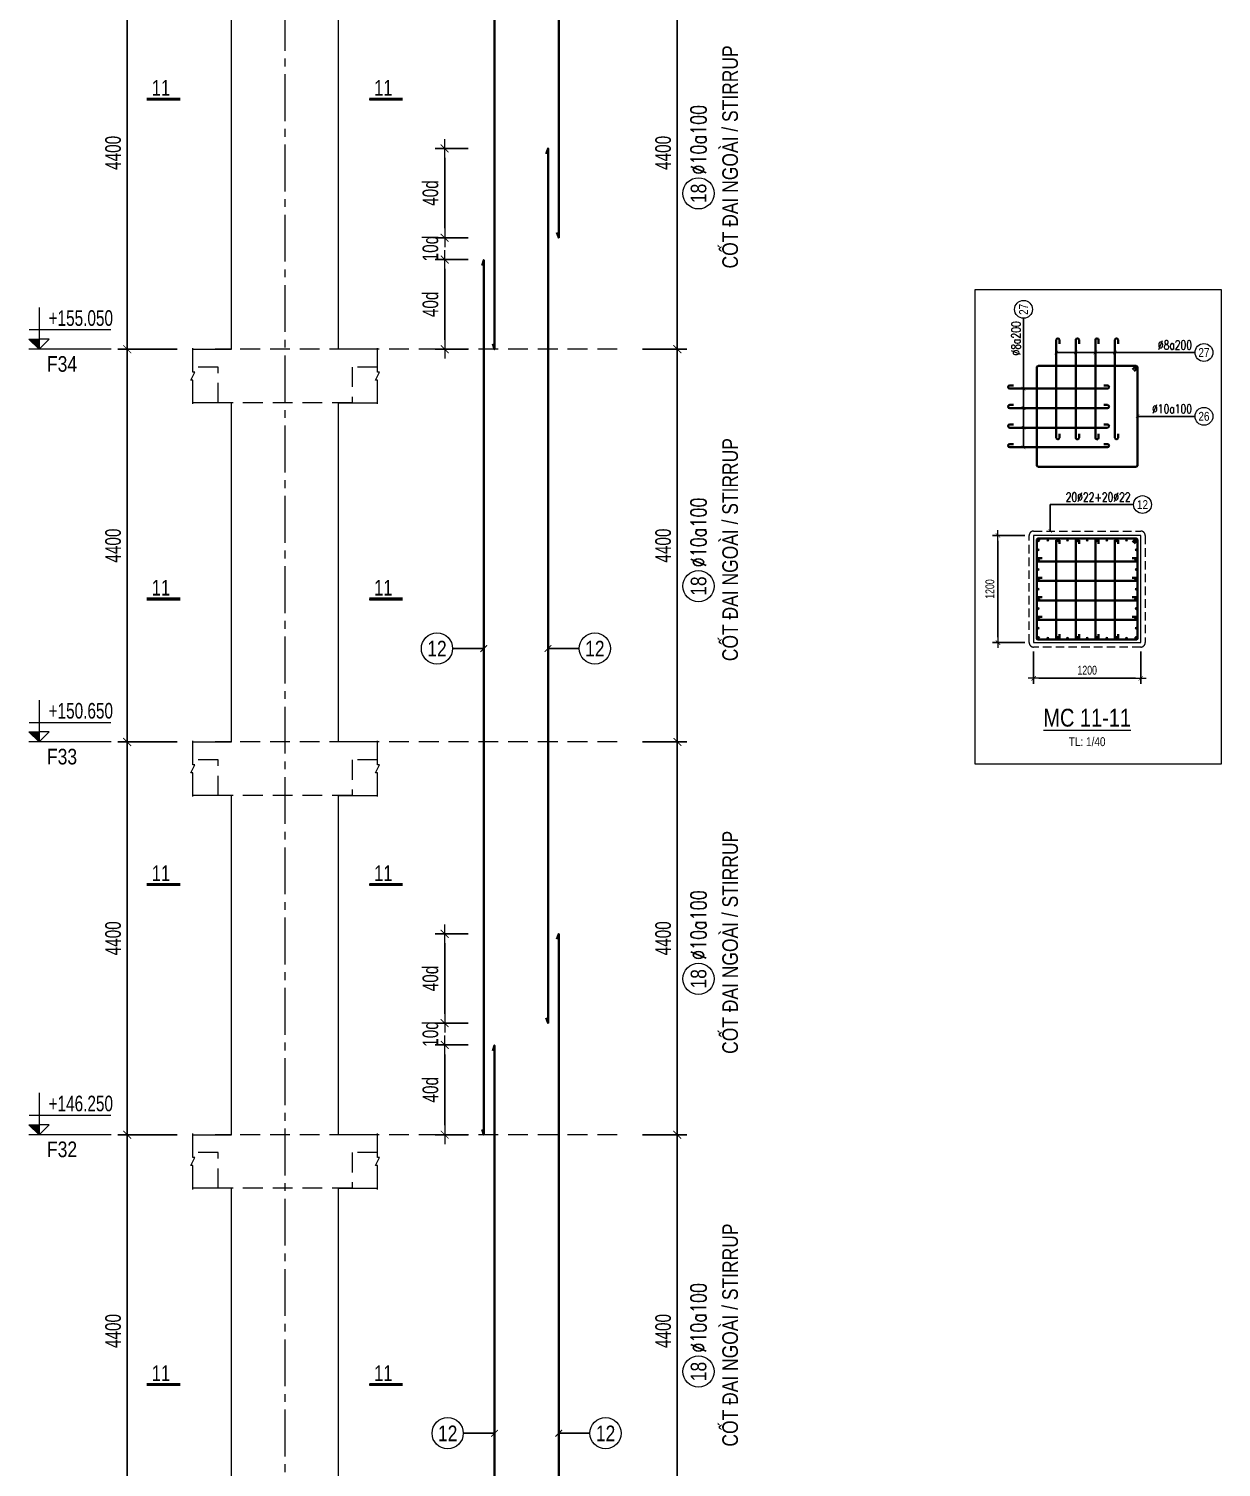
# Model space of a CAD drawing. Header units: millimetres. Extents: x 61878 to 380960, y -19809 to 191918.
# Drawn here: x 170211 to 183569, y 152105 to 168222 of the extents above; entities that cross this region are included whole.
import ezdxf
from ezdxf.enums import TextEntityAlignment as Align

# ---------------------------------------------------------------- set-up
doc = ezdxf.new("R2010")
doc.units = ezdxf.units.MM
doc.linetypes.add('CENTER2', pattern=[1.125, 0.75, -0.125, 0.125, -0.125])
doc.linetypes.add('HIDDEN2', pattern=[4.7625, 3.175, -1.5875])
doc.layers.get('0').update_dxf_attribs({"lineweight": 20})
doc.layers.get('Defpoints').update_dxf_attribs({"color": 151, "lineweight": 9})
for name, color, linetype, lineweight in [('kata_thep chu', 4, 'Continuous', 35), ('NDC_S_ANNO', 7, 'Continuous', 20), ('NDC_S_AXIS', 5, 'CENTER2', 13), ('NDC_S_BREAK-LINE', 1, 'Continuous', 15), ('NDC_S_CONTINUOUS', 3, 'Continuous', 20), ('NDC_S_DIM', 1, 'Continuous', 15), ('NDC_S_HIDDEN', 8, 'HIDDEN2', 13), ('NDC_S_LEADER', 1, 'Continuous', 15), ('NDC_S_REBAR', 4, 'Continuous', 35), ('NDC_S_STIRRUP', 4, 'Continuous', 40), ('NDC_S_SYMBOL', 1, 'Continuous', 15), ('NDC_S_TEXT SYMBOL', 7, 'Continuous', 20), ('NDC_S_THIN LINE', 8, 'Continuous', 9), ('NDC_S_VN TEXT', 7, 'Continuous', 20)]:
    doc.layers.add(name, color=color, linetype=linetype, lineweight=lineweight)
doc.styles.add('ARIAL', font='arial.ttf', dxfattribs={"width": 0.8})
doc.styles.add('NDC_ANNO', font='', dxfattribs={"width": 0.8})
doc.styles.add('NDC_DIM', font='', dxfattribs={"width": 0.75})
doc.styles.add('NDC_EN TXT', font='romans.shx', dxfattribs={"width": 0.8})
doc.styles.add('NDC_VIE TXT', font='arial.ttf', dxfattribs={"width": 0.8})
doc.styles.get('NDC_ANNO').set_extended_font_data('Dotum')
doc.styles.get('NDC_DIM').set_extended_font_data('Dotum')
doc.dimstyles.new('NDC_dim_40', dxfattribs={"dimscale": 40, "dimtxt": 2.5, "dimasz": 1.5, "dimexe": 1.5, "dimexo": 2.5, "dimgap": 1, "dimtad": 1, "dimdec": 0, "dimzin": 0, "dimdsep": 46, "dimtxsty": 'NDC_DIM', "dimblk": 'DIMMARK', "dimcen": 0.09, "dimdle": 1.2, "dimclrd": 1, "dimclre": 1, "dimclrt": 3, "dimadec": 0, "dimazin": 0, "dimtfac": 1, "dimtdec": 0, "dimtix": 1, "dimtofl": 0, "dimtmove": 0, "dimatfit": 3, "dimfxl": 8, "dimfxlon": 1, "dimtolj": 1, "dimtzin": 0, "dimarcsym": 0})
doc.dimstyles.new('NDC_dim_70', dxfattribs={"dimscale": 70, "dimtxt": 2.5, "dimasz": 1.5, "dimexe": 1.5, "dimexo": 2.5, "dimgap": 1, "dimtad": 1, "dimdec": 0, "dimzin": 0, "dimdsep": 46, "dimtxsty": 'NDC_DIM', "dimblk": 'DIMMARK', "dimcen": 0.09, "dimdle": 1.2, "dimclrd": 1, "dimclre": 1, "dimclrt": 3, "dimadec": 0, "dimazin": 0, "dimtfac": 1, "dimtdec": 0, "dimtix": 1, "dimtofl": 0, "dimtmove": 0, "dimatfit": 3, "dimfxl": 8, "dimfxlon": 1, "dimtolj": 1, "dimtzin": 0, "dimarcsym": 0})
doc.dimstyles.new('NDC_dim_75', dxfattribs={"dimscale": 75, "dimtxt": 2.5, "dimasz": 1.5, "dimexe": 1.5, "dimexo": 2.5, "dimgap": 1, "dimtad": 1, "dimdec": 0, "dimzin": 0, "dimdsep": 46, "dimtxsty": 'NDC_DIM', "dimblk": 'DIMMARK', "dimcen": 0.09, "dimdle": 1.2, "dimclrd": 1, "dimclre": 1, "dimclrt": 3, "dimadec": 0, "dimazin": 0, "dimtfac": 1, "dimtdec": 0, "dimtix": 1, "dimtofl": 0, "dimtmove": 0, "dimatfit": 3, "dimfxl": 8, "dimfxlon": 1, "dimtolj": 1, "dimtzin": 0, "dimarcsym": 0})

# ---------------------------------------------------------------- blocks, each defined once
blk = doc.blocks.new('DIMMARK')
at = {"layer": 'NDC_S_DIM', "color": 1}
blk.add_line((-1.5, 0), (1, 0), dxfattribs=at)
at = {"layer": 'NDC_S_DIM', "color": 2, "const_width": 0.1}
blk.add_lwpolyline([(-0.42, -0.42), (0.42, 0.42)], dxfattribs=at)
blk = doc.blocks.new('*D309')
at = {"layer": 'Defpoints', "color": 0, "transparency": 16777216}
for p in [(171314, 155831), (172297, 155831), (172432, 151431)]:
    blk.add_point(p, dxfattribs=at)
at = {"layer": 'NDC_S_DIM', "color": 1, "lineweight": -2, "transparency": 16777216}
for p, q in [((171874, 155831), (171209, 155831)), ((171314, 151536), (171314, 155726)), ((171874, 151431), (171209, 151431))]:
    blk.add_line(p, q, dxfattribs=at)
at = {"layer": 'NDC_S_DIM', "color": 1, "lineweight": -2, "transparency": 16777216, "xscale": 105, "yscale": 105, "zscale": 105}
for p, rotation in [((171314, 155831), 90), ((171314, 151431), 270)]:
    blk.add_blockref('DIMMARK', p, dxfattribs=dict(at, rotation=rotation))
at = {"layer": 'NDC_S_DIM', "color": 3, "transparency": 16777216, "insert": (171156, 153631), "char_height": 175, "attachment_point": 5, "rotation": 90, "style": 'NDC_DIM'}
blk.add_mtext('\\A1;4400', dxfattribs=at)
blk = doc.blocks.new('*D310')
at = {"layer": 'Defpoints', "color": 0, "transparency": 16777216}
for p in [(171314, 160231), (172432, 160231), (172297, 155831)]:
    blk.add_point(p, dxfattribs=at)
at = {"layer": 'NDC_S_DIM', "color": 1, "lineweight": -2, "transparency": 16777216}
for p, q in [((171874, 160231), (171209, 160231)), ((171314, 155936), (171314, 160126)), ((171874, 155831), (171209, 155831))]:
    blk.add_line(p, q, dxfattribs=at)
at = {"layer": 'NDC_S_DIM', "color": 1, "lineweight": -2, "transparency": 16777216, "xscale": 105, "yscale": 105, "zscale": 105}
for p, rotation in [((171314, 160231), 90), ((171314, 155831), 270)]:
    blk.add_blockref('DIMMARK', p, dxfattribs=dict(at, rotation=rotation))
at = {"layer": 'NDC_S_DIM', "color": 3, "transparency": 16777216, "insert": (171156, 158031), "char_height": 175, "attachment_point": 5, "rotation": 90, "style": 'NDC_DIM'}
blk.add_mtext('\\A1;4400', dxfattribs=at)
blk = doc.blocks.new('*D311')
at = {"layer": 'Defpoints', "color": 0, "transparency": 16777216}
for p in [(171314, 164631), (172432, 164631), (172432, 160231)]:
    blk.add_point(p, dxfattribs=at)
at = {"layer": 'NDC_S_DIM', "color": 1, "lineweight": -2, "transparency": 16777216}
for p, q in [((171874, 164631), (171209, 164631)), ((171314, 160336), (171314, 164526)), ((171874, 160231), (171209, 160231))]:
    blk.add_line(p, q, dxfattribs=at)
at = {"layer": 'NDC_S_DIM', "color": 1, "lineweight": -2, "transparency": 16777216, "xscale": 105, "yscale": 105, "zscale": 105}
for p, rotation in [((171314, 164631), 90), ((171314, 160231), 270)]:
    blk.add_blockref('DIMMARK', p, dxfattribs=dict(at, rotation=rotation))
at = {"layer": 'NDC_S_DIM', "color": 3, "transparency": 16777216, "insert": (171156, 162431), "char_height": 175, "attachment_point": 5, "rotation": 90, "style": 'NDC_DIM'}
blk.add_mtext('\\A1;4400', dxfattribs=at)
blk = doc.blocks.new('*D312')
at = {"layer": 'Defpoints', "color": 0, "transparency": 16777216}
for p in [(171314, 169031), (172432, 169031), (172432, 164631)]:
    blk.add_point(p, dxfattribs=at)
at = {"layer": 'NDC_S_DIM', "color": 1, "lineweight": -2, "transparency": 16777216}
for p, q in [((171874, 169031), (171209, 169031)), ((171314, 164736), (171314, 168926)), ((171874, 164631), (171209, 164631))]:
    blk.add_line(p, q, dxfattribs=at)
at = {"layer": 'NDC_S_DIM', "color": 1, "lineweight": -2, "transparency": 16777216, "xscale": 105, "yscale": 105, "zscale": 105}
for p, rotation in [((171314, 169031), 90), ((171314, 164631), 270)]:
    blk.add_blockref('DIMMARK', p, dxfattribs=dict(at, rotation=rotation))
at = {"layer": 'NDC_S_DIM', "color": 3, "transparency": 16777216, "insert": (171156, 166831), "char_height": 175, "attachment_point": 5, "rotation": 90, "style": 'NDC_DIM'}
blk.add_mtext('\\A1;4400', dxfattribs=at)
blk = doc.blocks.new('*U6')
at = {"layer": 'NDC_S_ANNO', "color": 0, "linetype": 'ByBlock', "lineweight": -2}
blk.add_line((-4.36, 0), (1, 0), dxfattribs=at)
at = {"layer": 'NDC_S_ANNO', "ltscale": 0.005, "const_width": 0.5}
blk.add_lwpolyline([(1, 0), (-4.36, 0)], dxfattribs=at)
at = {"layer": 'NDC_S_TEXT SYMBOL', "linetype": 'ByBlock', "lineweight": -2, "style": 'NDC_ANNO', "width": 0.8}
blk.add_attdef('DETAIL', text='', height=2.5, dxfattribs=at).set_placement((-0.64, 1.82), align=Align.MIDDLE_RIGHT)
blk = doc.blocks.new('*D366')
at = {"layer": 'Defpoints', "color": 0, "ltscale": 0.005, "transparency": 16777216}
for p in [(174870, 156836, 0), (175308, 156836), (175308, 155831)]:
    blk.add_point(p, dxfattribs=at)
at = {"layer": 'NDC_S_DIM', "color": 1, "lineweight": -2, "ltscale": 0.005, "transparency": 16777216}
for p, q in [((175133, 156836, 0), (174765, 156836, 0)), ((174870, 155936, 0), (174870, 156731, 0)), ((175133, 155831, 0), (174765, 155831, 0))]:
    blk.add_line(p, q, dxfattribs=at)
at = {"layer": 'NDC_S_DIM', "color": 1, "lineweight": -2, "ltscale": 0.005, "transparency": 16777216, "xscale": 105, "yscale": 105, "zscale": 105}
for p, rotation in [((174870, 156836, 0), 90), ((174870, 155831, 0), 270)]:
    blk.add_blockref('DIMMARK', p, dxfattribs=dict(at, rotation=rotation))
at = {"layer": 'NDC_S_DIM', "color": 3, "ltscale": 0.005, "transparency": 16777216, "insert": (174711, 156334, 0), "char_height": 175, "attachment_point": 5, "rotation": 90, "style": 'NDC_DIM'}
blk.add_mtext('\\A1;40d', dxfattribs=at)
blk = doc.blocks.new('*D367')
at = {"layer": 'Defpoints', "color": 0, "ltscale": 0.005, "transparency": 16777216}
for p in [(174870, 157081), (175308, 157081), (175308, 156836)]:
    blk.add_point(p, dxfattribs=at)
at = {"layer": 'NDC_S_DIM', "color": 1, "lineweight": -2, "ltscale": 0.005, "transparency": 16777216}
for p, q in [((174870, 157186), (174870, 157291)), ((175133, 157081), (174765, 157081)), ((175133, 156836), (174765, 156836)), ((174870, 156731), (174870, 156626))]:
    blk.add_line(p, q, dxfattribs=at)
at = {"layer": 'NDC_S_DIM', "color": 1, "lineweight": -2, "ltscale": 0.005, "transparency": 16777216, "xscale": 105, "yscale": 105, "zscale": 105}
for p, rotation in [((174870, 157081), 270), ((174870, 156836), 90)]:
    blk.add_blockref('DIMMARK', p, dxfattribs=dict(at, rotation=rotation))
at = {"layer": 'NDC_S_DIM', "color": 3, "ltscale": 0.005, "transparency": 16777216, "insert": (174711, 156959), "char_height": 175, "attachment_point": 5, "rotation": 90, "style": 'NDC_DIM'}
blk.add_mtext('\\A1;10d', dxfattribs=at)
blk = doc.blocks.new('*D368')
at = {"layer": 'Defpoints', "color": 0, "ltscale": 0.005, "transparency": 16777216}
for p in [(174870, 158081), (175308, 158081), (175308, 157081)]:
    blk.add_point(p, dxfattribs=at)
at = {"layer": 'NDC_S_DIM', "color": 1, "lineweight": -2, "ltscale": 0.005, "transparency": 16777216}
for p, q in [((175133, 158081), (174765, 158081)), ((174870, 157186), (174870, 157976)), ((175133, 157081), (174765, 157081))]:
    blk.add_line(p, q, dxfattribs=at)
at = {"layer": 'NDC_S_DIM', "color": 1, "lineweight": -2, "ltscale": 0.005, "transparency": 16777216, "xscale": 105, "yscale": 105, "zscale": 105}
for p, rotation in [((174870, 158081), 90), ((174870, 157081), 270)]:
    blk.add_blockref('DIMMARK', p, dxfattribs=dict(at, rotation=rotation))
at = {"layer": 'NDC_S_DIM', "color": 3, "ltscale": 0.005, "transparency": 16777216, "insert": (174711, 157581), "char_height": 175, "attachment_point": 5, "rotation": 90, "style": 'NDC_DIM'}
blk.add_mtext('\\A1;40d', dxfattribs=at)
blk = doc.blocks.new('*D369')
at = {"layer": 'Defpoints', "color": 0, "ltscale": 0.005, "transparency": 16777216}
for p in [(174870, 165636, 0), (175308, 165636), (175308, 164631)]:
    blk.add_point(p, dxfattribs=at)
at = {"layer": 'NDC_S_DIM', "color": 1, "lineweight": -2, "ltscale": 0.005, "transparency": 16777216}
for p, q in [((175133, 165636, 0), (174765, 165636, 0)), ((174870, 164736, 0), (174870, 165531, 0)), ((175133, 164631, 0), (174765, 164631, 0))]:
    blk.add_line(p, q, dxfattribs=at)
at = {"layer": 'NDC_S_DIM', "color": 1, "lineweight": -2, "ltscale": 0.005, "transparency": 16777216, "xscale": 105, "yscale": 105, "zscale": 105}
for p, rotation in [((174870, 165636, 0), 90), ((174870, 164631, 0), 270)]:
    blk.add_blockref('DIMMARK', p, dxfattribs=dict(at, rotation=rotation))
at = {"layer": 'NDC_S_DIM', "color": 3, "ltscale": 0.005, "transparency": 16777216, "insert": (174711, 165134, 0), "char_height": 175, "attachment_point": 5, "rotation": 90, "style": 'NDC_DIM'}
blk.add_mtext('\\A1;40d', dxfattribs=at)
blk = doc.blocks.new('*D370')
at = {"layer": 'Defpoints', "color": 0, "ltscale": 0.005, "transparency": 16777216}
for p in [(174870, 165881), (175308, 165881), (175308, 165636)]:
    blk.add_point(p, dxfattribs=at)
at = {"layer": 'NDC_S_DIM', "color": 1, "lineweight": -2, "ltscale": 0.005, "transparency": 16777216}
for p, q in [((174870, 165986), (174870, 166091)), ((175133, 165881), (174765, 165881)), ((175133, 165636), (174765, 165636)), ((174870, 165531), (174870, 165426))]:
    blk.add_line(p, q, dxfattribs=at)
at = {"layer": 'NDC_S_DIM', "color": 1, "lineweight": -2, "ltscale": 0.005, "transparency": 16777216, "xscale": 105, "yscale": 105, "zscale": 105}
for p, rotation in [((174870, 165881), 270), ((174870, 165636), 90)]:
    blk.add_blockref('DIMMARK', p, dxfattribs=dict(at, rotation=rotation))
at = {"layer": 'NDC_S_DIM', "color": 3, "ltscale": 0.005, "transparency": 16777216, "insert": (174711, 165759), "char_height": 175, "attachment_point": 5, "rotation": 90, "style": 'NDC_DIM'}
blk.add_mtext('\\A1;10d', dxfattribs=at)
blk = doc.blocks.new('*D371')
at = {"layer": 'Defpoints', "color": 0, "ltscale": 0.005, "transparency": 16777216}
for p in [(174870, 166881), (175308, 166881), (175308, 165881)]:
    blk.add_point(p, dxfattribs=at)
at = {"layer": 'NDC_S_DIM', "color": 1, "lineweight": -2, "ltscale": 0.005, "transparency": 16777216}
for p, q in [((175133, 166881), (174765, 166881)), ((174870, 165986), (174870, 166776)), ((175133, 165881), (174765, 165881))]:
    blk.add_line(p, q, dxfattribs=at)
at = {"layer": 'NDC_S_DIM', "color": 1, "lineweight": -2, "ltscale": 0.005, "transparency": 16777216, "xscale": 105, "yscale": 105, "zscale": 105}
for p, rotation in [((174870, 166881), 90), ((174870, 165881), 270)]:
    blk.add_blockref('DIMMARK', p, dxfattribs=dict(at, rotation=rotation))
at = {"layer": 'NDC_S_DIM', "color": 3, "ltscale": 0.005, "transparency": 16777216, "insert": (174711, 166381), "char_height": 175, "attachment_point": 5, "rotation": 90, "style": 'NDC_DIM'}
blk.add_mtext('\\A1;40d', dxfattribs=at)
blk = doc.blocks.new('*D395')
at = {"layer": 'Defpoints', "color": 0, "ltscale": 70, "transparency": 16777216}
for p in [(176913, 155831), (177476, 155831), (176913, 151431)]:
    blk.add_point(p, dxfattribs=at)
at = {"layer": 'NDC_S_DIM', "color": 1, "lineweight": -2, "ltscale": 70, "transparency": 16777216}
for p, q in [((177088, 155831), (177581, 155831)), ((177476, 151536), (177476, 155726)), ((177088, 151431), (177581, 151431))]:
    blk.add_line(p, q, dxfattribs=at)
at = {"layer": 'NDC_S_DIM', "color": 1, "lineweight": -2, "ltscale": 70, "transparency": 16777216, "xscale": 105, "yscale": 105, "zscale": 105}
for p, rotation in [((177476, 155831), 90), ((177476, 151431), 270)]:
    blk.add_blockref('DIMMARK', p, dxfattribs=dict(at, rotation=rotation))
at = {"layer": 'NDC_S_DIM', "color": 3, "ltscale": 70, "transparency": 16777216, "insert": (177318, 153631), "char_height": 175, "attachment_point": 5, "rotation": 90, "style": 'NDC_DIM'}
blk.add_mtext('\\A1;4400', dxfattribs=at)
blk = doc.blocks.new('*D396')
at = {"layer": 'Defpoints', "color": 0, "ltscale": 70, "transparency": 16777216}
for p in [(176913, 160231), (177476, 160231), (176913, 155831)]:
    blk.add_point(p, dxfattribs=at)
at = {"layer": 'NDC_S_DIM', "color": 1, "lineweight": -2, "ltscale": 70, "transparency": 16777216}
for p, q in [((177088, 160231), (177581, 160231)), ((177476, 155936), (177476, 160126)), ((177088, 155831), (177581, 155831))]:
    blk.add_line(p, q, dxfattribs=at)
at = {"layer": 'NDC_S_DIM', "color": 1, "lineweight": -2, "ltscale": 70, "transparency": 16777216, "xscale": 105, "yscale": 105, "zscale": 105}
for p, rotation in [((177476, 160231), 90), ((177476, 155831), 270)]:
    blk.add_blockref('DIMMARK', p, dxfattribs=dict(at, rotation=rotation))
at = {"layer": 'NDC_S_DIM', "color": 3, "ltscale": 70, "transparency": 16777216, "insert": (177318, 158031), "char_height": 175, "attachment_point": 5, "rotation": 90, "style": 'NDC_DIM'}
blk.add_mtext('\\A1;4400', dxfattribs=at)
blk = doc.blocks.new('*D397')
at = {"layer": 'Defpoints', "color": 0, "ltscale": 70, "transparency": 16777216}
for p in [(176913, 164631), (177476, 164631), (176913, 160231)]:
    blk.add_point(p, dxfattribs=at)
at = {"layer": 'NDC_S_DIM', "color": 1, "lineweight": -2, "ltscale": 70, "transparency": 16777216}
for p, q in [((177088, 164631), (177581, 164631)), ((177476, 160336), (177476, 164526)), ((177088, 160231), (177581, 160231))]:
    blk.add_line(p, q, dxfattribs=at)
at = {"layer": 'NDC_S_DIM', "color": 1, "lineweight": -2, "ltscale": 70, "transparency": 16777216, "xscale": 105, "yscale": 105, "zscale": 105}
for p, rotation in [((177476, 164631), 90), ((177476, 160231), 270)]:
    blk.add_blockref('DIMMARK', p, dxfattribs=dict(at, rotation=rotation))
at = {"layer": 'NDC_S_DIM', "color": 3, "ltscale": 70, "transparency": 16777216, "insert": (177318, 162431), "char_height": 175, "attachment_point": 5, "rotation": 90, "style": 'NDC_DIM'}
blk.add_mtext('\\A1;4400', dxfattribs=at)
blk = doc.blocks.new('*D398')
at = {"layer": 'Defpoints', "color": 0, "ltscale": 70, "transparency": 16777216}
for p in [(176913, 169031), (177476, 169031), (176913, 164631)]:
    blk.add_point(p, dxfattribs=at)
at = {"layer": 'NDC_S_DIM', "color": 1, "lineweight": -2, "ltscale": 70, "transparency": 16777216}
for p, q in [((177088, 169031), (177581, 169031)), ((177476, 164736), (177476, 168926)), ((177088, 164631), (177581, 164631))]:
    blk.add_line(p, q, dxfattribs=at)
at = {"layer": 'NDC_S_DIM', "color": 1, "lineweight": -2, "ltscale": 70, "transparency": 16777216, "xscale": 105, "yscale": 105, "zscale": 105}
for p, rotation in [((177476, 169031), 90), ((177476, 164631), 270)]:
    blk.add_blockref('DIMMARK', p, dxfattribs=dict(at, rotation=rotation))
at = {"layer": 'NDC_S_DIM', "color": 3, "ltscale": 70, "transparency": 16777216, "insert": (177318, 166831), "char_height": 175, "attachment_point": 5, "rotation": 90, "style": 'NDC_DIM'}
blk.add_mtext('\\A1;4400', dxfattribs=at)
blk = doc.blocks.new('*U236')
blk.add_circle((-2.5, 0), 2.5)
at = {"layer": 'NDC_S_VN TEXT', "color": 7, "style": 'ARIAL', "width": 0.8}
blk.add_attdef('SH2', text='', height=2.5, dxfattribs=at).set_placement((-2.5, 0), align=Align.MIDDLE)
at = {"layer": 'NDC_S_VN TEXT', "color": 3, "style": 'NDC_EN TXT', "width": 0.75}
blk.add_attdef('DKKC1', (0.5, -1.25), '', height=2.5, dxfattribs=at)
blk = doc.blocks.new('kata_block_TD')
at = {"color": 6, "linetype": 'ByBlock', "lineweight": -2, "style": 'ARIAL', "width": 0.8}
blk.add_attdef('SECTDET2', text='', height=5, dxfattribs=at).set_placement((0, 7.97), align=Align.CENTER)
at = {"color": 0, "linetype": 'ByBlock', "lineweight": -2, "style": 'ARIAL', "width": 0.8}
blk.add_attdef('SECTDET1', text='', height=5, dxfattribs=at).set_placement((0, 1.47), align=Align.CENTER)
at = {"color": 3, "lineweight": 25, "style": 'ARIAL', "width": 0.8}
blk.add_attdef('SSCALE', text='', height=2.5, dxfattribs=at).set_placement((0, -4), align=Align.CENTER)
blk = doc.blocks.new('*D600')
at = {"layer": 'Defpoints', "color": 0, "ltscale": 40, "transparency": 16777216}
for p in [(181468, 161344), (182668, 161344), (182668, 160944)]:
    blk.add_point(p, dxfattribs=at)
at = {"layer": 'NDC_S_DIM', "color": 1, "lineweight": -2, "ltscale": 40, "transparency": 16777216}
for p, q in [((181468, 161244), (181468, 160884)), ((182668, 161244), (182668, 160884)), ((181528, 160944), (182608, 160944))]:
    blk.add_line(p, q, dxfattribs=at)
at = {"layer": 'NDC_S_DIM', "color": 1, "lineweight": -2, "ltscale": 40, "transparency": 16777216, "xscale": 60, "yscale": 60, "zscale": 60, "rotation": 180}
blk.add_blockref('DIMMARK', (181468, 160944), dxfattribs=at)
at = {"layer": 'NDC_S_DIM', "color": 1, "lineweight": -2, "ltscale": 40, "transparency": 16777216, "xscale": 60, "yscale": 60, "zscale": 60}
blk.add_blockref('DIMMARK', (182668, 160944), dxfattribs=at)
at = {"layer": 'NDC_S_DIM', "color": 3, "ltscale": 40, "transparency": 16777216, "insert": (182068, 161034), "char_height": 100, "attachment_point": 5, "style": 'NDC_DIM'}
blk.add_mtext('\\A1;1200', dxfattribs=at)
blk = doc.blocks.new('*D601')
at = {"layer": 'Defpoints', "color": 0, "ltscale": 40, "transparency": 16777216}
for p in [(181068, 162544), (181468, 162544), (181468, 161344)]:
    blk.add_point(p, dxfattribs=at)
at = {"layer": 'NDC_S_DIM', "color": 1, "lineweight": -2, "ltscale": 40, "transparency": 16777216}
for p, q in [((181368, 162544), (181008, 162544)), ((181068, 161404), (181068, 162484)), ((181368, 161344), (181008, 161344))]:
    blk.add_line(p, q, dxfattribs=at)
at = {"layer": 'NDC_S_DIM', "color": 1, "lineweight": -2, "ltscale": 40, "transparency": 16777216, "xscale": 60, "yscale": 60, "zscale": 60}
for p, rotation in [((181068, 162544), 90), ((181068, 161344), 270)]:
    blk.add_blockref('DIMMARK', p, dxfattribs=dict(at, rotation=rotation))
at = {"layer": 'NDC_S_DIM', "color": 3, "ltscale": 40, "transparency": 16777216, "insert": (180978, 161944), "char_height": 100, "attachment_point": 5, "rotation": 90, "style": 'NDC_DIM'}
blk.add_mtext('\\A1;1200', dxfattribs=at)
blk = doc.blocks.new('kata_block_THEP')
at = {"layer": 'NDC_S_REBAR', "color": 0}
for p, q in [((-0.5, 0), (0.5, 0)), ((-0.35, 0.35), (0.35, -0.35)), ((0.35, 0.35), (-0.35, -0.35)), ((0, 0.5), (0, -0.5))]:
    blk.add_line(p, q, dxfattribs=at)
at = {"layer": 'NDC_S_REBAR', "color": 0, "const_width": 0.0833}
blk.add_lwpolyline([(-0.5, 0, 1), (0.5, 0, 1), (-0.5, 0, 1)], format="xyb", dxfattribs=at)
blk = doc.blocks.new('*U11')
blk.add_circle((2.5, 0), 2.5)
at = {"layer": 'NDC_S_VN TEXT', "color": 3, "style": 'NDC_EN TXT', "width": 0.75}
blk.add_attdef('DK2', text='', height=2.5, dxfattribs=at).set_placement((-0.85, 0.85), align=Align.RIGHT)
at = {"layer": 'NDC_S_VN TEXT', "color": 7, "style": 'ARIAL', "width": 0.8}
blk.add_attdef('SH3', text='', height=2.5, dxfattribs=at).set_placement((2.5, 0), align=Align.MIDDLE)
blk = doc.blocks.new('cham')
at = {"layer": 'NDC_S_REBAR'}
h = blk.add_hatch(color=253, dxfattribs=at)
h.dxf.hatch_style = 1
h.paths.add_polyline_path([(-28, 0, 1), (28, 0, 1)])
at = {"layer": 'NDC_S_REBAR', "color": 253}
blk.add_circle((0, 0), 28, dxfattribs=at)
blk = doc.blocks.new('*U651')
at = {"layer": 'NDC_S_DIM', "xscale": 0.3928571428571429, "yscale": 0.3928571428571429, "zscale": 0.3928571428571429}
blk.add_blockref('cham', (0, 0), dxfattribs=at)
blk = doc.blocks.new('*U650')
at = {"layer": 'NDC_S_DIM', "color": 0, "linetype": 'ByBlock', "lineweight": -2, "transparency": 16777216}
blk.add_blockref('*U651', (0, 0), dxfattribs=at)
blk = doc.blocks.new('*U642')
at = {"layer": 'NDC_S_DIM'}
blk.add_blockref('*U650', (0, 0), dxfattribs=at)
blk = doc.blocks.new('*U643')
at = {"layer": 'NDC_S_HIDDEN', "color": 0, "linetype": 'ByBlock', "lineweight": -2, "transparency": 16777216}
blk.add_blockref('*U642', (0, 0), dxfattribs=at)
blk = doc.blocks.new('*U633')
at = {"layer": 'NDC_S_HIDDEN'}
blk.add_blockref('*U643', (0, 0), dxfattribs=at)
blk = doc.blocks.new('*U634')
at = {"layer": 'NDC_S_DIM', "color": 0, "linetype": 'ByBlock', "lineweight": -2, "transparency": 16777216}
for p in [(0, 0), (219.7, 0), (439.4, 0), (659.1, 0), (878.8, 0), (1098.5, 0)]:
    blk.add_blockref('*U633', p, dxfattribs=at)
blk = doc.blocks.new('*U645')
at = {"layer": 'NDC_S_DIM', "xscale": 0.3928571428571429, "yscale": 0.3928571428571429, "zscale": 0.3928571428571429}
blk.add_blockref('cham', (0, 0), dxfattribs=at)
blk = doc.blocks.new('*U644')
at = {"layer": 'NDC_S_DIM', "color": 0, "linetype": 'ByBlock', "lineweight": -2, "transparency": 16777216}
blk.add_blockref('*U645', (0, 0), dxfattribs=at)
blk = doc.blocks.new('*U636')
at = {"layer": 'NDC_S_DIM'}
blk.add_blockref('*U644', (0, 0), dxfattribs=at)
blk = doc.blocks.new('*U637')
at = {"layer": 'NDC_S_HIDDEN', "color": 0, "linetype": 'ByBlock', "lineweight": -2, "transparency": 16777216}
blk.add_blockref('*U636', (0, 0), dxfattribs=at)
blk = doc.blocks.new('*U635')
at = {"layer": 'NDC_S_HIDDEN'}
blk.add_blockref('*U637', (0, 0), dxfattribs=at)
blk = doc.blocks.new('*U628')
at = {"layer": 'NDC_S_DIM', "color": 0, "linetype": 'ByBlock', "lineweight": -2, "transparency": 16777216}
for p in [(0, 0), (219.7, 0), (439.4, 0), (659.1, 0), (878.8, 0), (1098.5, 0)]:
    blk.add_blockref('*U635', p, dxfattribs=at)
blk = doc.blocks.new('*U647')
at = {"layer": 'NDC_S_DIM', "xscale": 0.3928571428571429, "yscale": 0.3928571428571429, "zscale": 0.3928571428571429}
blk.add_blockref('cham', (0, 0), dxfattribs=at)
blk = doc.blocks.new('*U646')
at = {"layer": 'NDC_S_DIM', "color": 0, "linetype": 'ByBlock', "lineweight": -2, "transparency": 16777216}
blk.add_blockref('*U647', (0, 0), dxfattribs=at)
blk = doc.blocks.new('*U638')
at = {"layer": 'NDC_S_DIM'}
blk.add_blockref('*U646', (0, 0), dxfattribs=at)
blk = doc.blocks.new('*U639')
at = {"layer": 'NDC_S_HIDDEN', "color": 0, "linetype": 'ByBlock', "lineweight": -2, "transparency": 16777216}
blk.add_blockref('*U638', (0, 0), dxfattribs=at)
blk = doc.blocks.new('*U629')
at = {"layer": 'NDC_S_HIDDEN'}
blk.add_blockref('*U639', (0, 0), dxfattribs=at)
blk = doc.blocks.new('*U630')
at = {"layer": 'NDC_S_DIM', "color": 0, "linetype": 'ByBlock', "lineweight": -2, "transparency": 16777216}
for p in [(0, 0), (219.7, 0), (439.4, 0), (659.1, 0)]:
    blk.add_blockref('*U629', p, dxfattribs=at)
blk = doc.blocks.new('*U649')
at = {"layer": 'NDC_S_DIM', "xscale": 0.3928571428571429, "yscale": 0.3928571428571429, "zscale": 0.3928571428571429}
blk.add_blockref('cham', (0, 0), dxfattribs=at)
blk = doc.blocks.new('*U648')
at = {"layer": 'NDC_S_DIM', "color": 0, "linetype": 'ByBlock', "lineweight": -2, "transparency": 16777216}
blk.add_blockref('*U649', (0, 0), dxfattribs=at)
blk = doc.blocks.new('*U640')
at = {"layer": 'NDC_S_DIM'}
blk.add_blockref('*U648', (0, 0), dxfattribs=at)
blk = doc.blocks.new('*U641')
at = {"layer": 'NDC_S_HIDDEN', "color": 0, "linetype": 'ByBlock', "lineweight": -2, "transparency": 16777216}
blk.add_blockref('*U640', (0, 0), dxfattribs=at)
blk = doc.blocks.new('*U631')
at = {"layer": 'NDC_S_HIDDEN'}
blk.add_blockref('*U641', (0, 0), dxfattribs=at)
blk = doc.blocks.new('*U632')
at = {"layer": 'NDC_S_DIM', "color": 0, "linetype": 'ByBlock', "lineweight": -2, "transparency": 16777216}
for p in [(0, 0), (219.7, 0), (439.4, 0), (659.1, 0)]:
    blk.add_blockref('*U631', p, dxfattribs=at)
blk = doc.blocks.new('CD')
at = {"layer": 'NDC_S_ANNO'}
blk.add_hatch(color=3, dxfattribs=at).paths.add_polyline_path([(0, 160), (-161, 160), (0, 0)])
at = {"layer": 'NDC_S_ANNO', "ltscale": 50}
h = blk.add_hatch(dxfattribs=at)
h.set_pattern_fill('ANSI31', color=256, scale=140.6, style=0)
h.paths.add_polyline_path([(0, 160), (0, 0), (161, 160)])
for p, q in [((-159, 314), (1147, 314)), ((1156, 0), (-164, 0))]:
    blk.add_line(p, q, dxfattribs=at)
for points in [[(0, 669), (0, 0)], [(0, 0), (-161, 160), (0, 160)], [(0, 0), (161, 160), (0, 160)]]:
    blk.add_lwpolyline(points, dxfattribs=at)
at = {"layer": 'NDC_S_TEXT SYMBOL', "color": 3, "style": 'NDC_DIM', "width": 0.7}
blk.add_attdef('COT', (154, 375), '', height=250, dxfattribs=at)

msp = doc.modelspace()

# ---------------------------------------------------------------- linework, layer by layer
at = {"layer": 'Defpoints', "ltscale": 40}
msp.add_lwpolyline([(180812.4, 165300.5), (183569.5, 165300.5), (183569.5, 159982), (180812.4, 159982)], close=True, dxfattribs=at)
at = {"layer": 'kata_thep chu', "color": 4, "ltscale": 0.005}
for points in [[(176128, 165940.7), (176148, 165880.7), (176148, 175680.7), (176128, 175620.7)], [(175408.2, 164690.7), (175428.2, 164630.7), (175428.2, 174430.7), (175408.2, 174370.7)], [(176008, 157140.7), (176028, 157080.7), (176028, 166880.7), (176008, 166820.7)], [(175288.2, 155890.7), (175308.2, 155830.7), (175308.2, 165630.7), (175288.2, 165570.7)], [(176128, 148340.7), (176148, 148280.7), (176148, 158080.7), (176128, 158020.7)], [(175408.2, 147090.7), (175428.2, 147030.7), (175428.2, 156830.7), (175408.2, 156770.7)]]:
    msp.add_lwpolyline(points, dxfattribs=at)
at = {"layer": 'NDC_S_AXIS', "ltscale": 700}
msp.add_line((173082.3, -3699.8), (173082.3, 179341.9), dxfattribs=at)
at = {"layer": 'NDC_S_BREAK-LINE'}
for points in [[(172047.3, 164018.2), (172047.3, 164285.7), (172024.8, 164285.7), (172069.8, 164375.7), (172047.3, 164375.7), (172047.3, 164643.2)], [(174117.3, 164018.2), (174117.3, 164285.7), (174094.8, 164285.7), (174139.8, 164375.7), (174117.3, 164375.7), (174117.3, 164643.2)], [(172047.3, 159618.2), (172047.3, 159885.7), (172024.8, 159885.7), (172069.8, 159975.7), (172047.3, 159975.7), (172047.3, 160243.2)], [(174117.3, 159618.2), (174117.3, 159885.7), (174094.8, 159885.7), (174139.8, 159975.7), (174117.3, 159975.7), (174117.3, 160243.2)], [(172047.3, 155218.2), (172047.3, 155485.7), (172024.8, 155485.7), (172069.8, 155575.7), (172047.3, 155575.7), (172047.3, 155843.2)], [(174117.3, 155218.2), (174117.3, 155485.7), (174094.8, 155485.7), (174139.8, 155575.7), (174117.3, 155575.7), (174117.3, 155843.2)]]:
    msp.add_lwpolyline(points, dxfattribs=at)
at = {"layer": 'NDC_S_CONTINUOUS'}
for points in [[(172047.3, 164630.7), (172482.3, 164630.7), (172482.3, 168430.7), (172047.3, 168430.7)], [(174117.3, 164630.7), (173682.3, 164630.7), (173682.3, 168430.7), (174117.3, 168430.7)], [(172047.3, 160230.7), (172482.3, 160230.7), (172482.3, 164030.7), (172047.3, 164030.7)], [(174117.3, 160230.7), (173682.3, 160230.7), (173682.3, 164030.7), (174117.3, 164030.7)], [(172047.3, 155830.7), (172482.3, 155830.7), (172482.3, 159630.7), (172047.3, 159630.7)], [(174117.3, 155830.7), (173682.3, 155830.7), (173682.3, 159630.7), (174117.3, 159630.7)], [(172047.3, 151430.7), (172482.3, 151430.7), (172482.3, 155230.7), (172047.3, 155230.7)], [(174117.3, 151430.7), (173682.3, 151430.7), (173682.3, 155230.7), (174117.3, 155230.7)]]:
    msp.add_lwpolyline(points, dxfattribs=at)
at = {"layer": 'NDC_S_CONTINUOUS', "ltscale": 40}
msp.add_lwpolyline([(181467.8, 161344.1), (182667.8, 161344.1), (182667.8, 162544.1), (181467.8, 162544.1), (181467.8, 161344.1)], dxfattribs=at)
at = {"layer": 'NDC_S_DIM'}
for centre in [(174783.7, 161278), (176552.5, 161278), (174903.7, 152485.6), (176672.5, 152485.6)]:
    msp.add_circle(centre, 175, dxfattribs=at)
at = {"layer": 'NDC_S_HIDDEN', "ltscale": 70}
for p, q in [((176803.2, 164630.7), (172297.3, 164630.7)), ((176803.2, 160230.7), (172297.3, 160230.7)), ((176803.2, 155830.7), (172297.3, 155830.7))]:
    msp.add_line(p, q, dxfattribs=at)
for points in [[(174117.3, 164430.7), (173832.3, 164430.7), (173832.3, 164030.7), (172332.3, 164030.7), (172332.3, 164430.7), (172047.3, 164430.7)], [(174117.3, 160030.7), (173832.3, 160030.7), (173832.3, 159630.7), (172332.3, 159630.7), (172332.3, 160030.7), (172047.3, 160030.7)], [(174117.3, 155630.7), (173832.3, 155630.7), (173832.3, 155230.7), (172332.3, 155230.7), (172332.3, 155630.7), (172047.3, 155630.7)]]:
    msp.add_lwpolyline(points, dxfattribs=at)
at = {"layer": 'NDC_S_HIDDEN', "ltscale": 30}
msp.add_lwpolyline([(181417.8, 161344.1), (181417.8, 162544.1, -0.4142136), (181467.8, 162594.1), (182667.8, 162594.1, -0.4142136), (182717.8, 162544.1), (182717.8, 161344.1, -0.4142136), (182667.8, 161294.1), (181467.8, 161294.1, -0.4142136), (181417.8, 161344.1)], format="xyb", dxfattribs=at)
at = {"layer": 'NDC_S_STIRRUP', "ltscale": 70}
for points in [[(181757.3, 164692.6), (181757.3, 164734.6, 1), (181721.3, 164734.6), (181721.3, 163639.6, 1), (181757.3, 163639.6), (181757.3, 163681.6)], [(181976.3, 164692.6), (181976.3, 164734.6, 1), (181940.3, 164734.6), (181940.3, 163639.6, 1), (181976.3, 163639.6), (181976.3, 163681.6)], [(182195.3, 164692.6), (182195.3, 164734.6, 1), (182159.3, 164734.6), (182159.3, 163639.6, 1), (182195.3, 163639.6), (182195.3, 163681.6)], [(182414.3, 164692.6), (182414.3, 164734.6, 1), (182378.3, 164734.6), (182378.3, 163639.6, 1), (182414.3, 163639.6), (182414.3, 163681.6)], [(181241.6, 164225.8), (181199.6, 164225.8, 1), (181199.6, 164189.8), (182294.6, 164189.8, 1), (182294.6, 164225.8), (182252.6, 164225.8)], [(181241.6, 164006.8), (181199.6, 164006.8, 1), (181199.6, 163970.8), (182294.6, 163970.8, 1), (182294.6, 164006.8), (182252.6, 164006.8)], [(181241.6, 163787.8), (181199.6, 163787.8, 1), (181199.6, 163751.8), (182294.6, 163751.8, 1), (182294.6, 163787.8), (182252.6, 163787.8)], [(181241.6, 163568.8), (181199.6, 163568.8, 1), (181199.6, 163532.8), (182294.6, 163532.8, 1), (182294.6, 163568.8), (182252.6, 163568.8)], [(181757.3, 162449.6), (181757.3, 162491.6, 1), (181721.3, 162491.6), (181721.3, 161396.6, 1), (181757.3, 161396.6), (181757.3, 161438.6)], [(181976.3, 162449.6), (181976.3, 162491.6, 1), (181940.3, 162491.6), (181940.3, 161396.6, 1), (181976.3, 161396.6), (181976.3, 161438.6)], [(182195.3, 162449.6), (182195.3, 162491.6, 1), (182159.3, 162491.6), (182159.3, 161396.6, 1), (182195.3, 161396.6), (182195.3, 161438.6)], [(182414.3, 162449.6), (182414.3, 162491.6, 1), (182378.3, 162491.6), (182378.3, 161396.6, 1), (182414.3, 161396.6), (182414.3, 161438.6)], [(181562.3, 162290.6), (181520.3, 162290.6, 1), (181520.3, 162254.6), (182615.3, 162254.6, 1), (182615.3, 162290.6), (182573.3, 162290.6)], [(181562.3, 162071.6), (181520.3, 162071.6, 1), (181520.3, 162035.6), (182615.3, 162035.6, 1), (182615.3, 162071.6), (182573.3, 162071.6)], [(181562.3, 161852.6), (181520.3, 161852.6, 1), (181520.3, 161816.6), (182615.3, 161816.6, 1), (182615.3, 161852.6), (182573.3, 161852.6)], [(181562.3, 161633.6), (181520.3, 161633.6, 1), (181520.3, 161597.6), (182615.3, 161597.6, 1), (182615.3, 161633.6), (182573.3, 161633.6)]]:
    msp.add_lwpolyline(points, format="xyb", dxfattribs=at)
at = {"layer": 'NDC_S_STIRRUP', "ltscale": 40}
for points in [[(182575.3, 164404.3), (182615.3, 164444.3, -0.4142136), (182632.8, 164426.8), (182632.8, 163331.8, -0.4142136), (182615.3, 163314.3), (181520.3, 163314.3, -0.4142136), (181502.8, 163331.8), (181502.8, 164426.8, -0.4142136), (181520.3, 164444.3), (182615.3, 164444.3, -0.4142136), (182632.8, 164426.8), (182592.8, 164386.8)], [(182576.8, 162469.1), (182616.8, 162509.1, -0.4142136), (182632.8, 162493.1), (182632.8, 161395.1, -0.4142136), (182616.8, 161379.1), (181518.8, 161379.1, -0.4142136), (181502.8, 161395.1), (181502.8, 162493.1, -0.4142136), (181518.8, 162509.1), (182616.8, 162509.1, -0.4142136), (182632.8, 162493.1), (182592.8, 162453.1)]]:
    msp.add_lwpolyline(points, format="xyb", dxfattribs=at)

# ---------------------------------------------------------------- block references
at = {"layer": 'NDC_S_DIM'}
ref = msp.add_blockref('CD', (170325.6, 164630.7), dxfattribs=dict(at, xscale=0.7, yscale=0.7, zscale=0.7))
ref.add_attrib('COT', '+155.050', (170433.3, 164893), dxfattribs={"layer": '0', "color": 3, "height": 175, "style": 'NDC_DIM', "width": 0.75})
for name, p in [('*U634', (181518.8, 162493.1)), ('*U628', (181518.8, 161395.1))]:
    msp.add_blockref(name, p, dxfattribs=at)
at = {"layer": 'NDC_S_DIM', "rotation": 90}
for name, p in [('*U630', (181518.8, 161614.7)), ('*U632', (182616.8, 161614.7))]:
    msp.add_blockref(name, p, dxfattribs=at)
at = {"layer": 'NDC_S_DIM'}
ref = msp.add_blockref('CD', (170325.6, 160230.7), dxfattribs=dict(at, xscale=0.7, yscale=0.7, zscale=0.7))
ref.add_attrib('COT', '+150.650', (170433.3, 160493), dxfattribs={"layer": '0', "color": 3, "height": 175, "style": 'NDC_DIM', "width": 0.75})
ref = msp.add_blockref('CD', (170325.6, 155830.7), dxfattribs=dict(at, xscale=0.7, yscale=0.7, zscale=0.7))
ref.add_attrib('COT', '+146.250', (170433.3, 156093), dxfattribs={"layer": '0', "color": 3, "height": 175, "style": 'NDC_DIM', "width": 0.75})
at = {"layer": 'NDC_S_REBAR', "ltscale": 40, "xscale": 22, "yscale": 22, "zscale": 22}
for p in [(181518.8, 162493.1), (181628.6, 162493.1), (181738.4, 162493.1), (181848.2, 162493.1), (181958, 162493.1), (182067.8, 162493.1), (182177.6, 162493.1), (182287.4, 162493.1), (182397.2, 162493.1), (182507, 162493.1), (182616.8, 162493.1), (181518.8, 162383.3), (182616.8, 162383.3), (181518.8, 162273.5), (181518.8, 162163.7), (182616.8, 162273.5), (182616.8, 162163.7), (181518.8, 162053.9), (182616.8, 162053.9), (181518.8, 161944.1), (181518.8, 161834.3), (182616.8, 161944.1), (182616.8, 161834.3), (181518.8, 161724.5), (182616.8, 161724.5), (181518.8, 161614.7), (181518.8, 161504.9), (182616.8, 161614.7), (182616.8, 161504.9), (181518.8, 161395.1), (181628.6, 161395.1), (181738.4, 161395.1), (181848.2, 161395.1), (181958, 161395.1), (182067.8, 161395.1), (182177.6, 161395.1), (182287.4, 161395.1), (182397.2, 161395.1), (182507, 161395.1), (182616.8, 161395.1)]:
    msp.add_blockref('kata_block_THEP', p, dxfattribs=at)
at = {"layer": 'NDC_S_SYMBOL', "xscale": 70, "yscale": 70, "zscale": 70}
for p in [(171838.2, 167433), (174329.4, 167433), (171838.2, 161832), (174329.4, 161832), (171838.2, 158633), (174329.4, 158633), (171838.2, 153032), (174329.4, 153032)]:
    msp.add_blockref('*U6', p, dxfattribs=at).add_auto_attribs({'DETAIL': '11'})
at = {"layer": 'NDC_S_THIN LINE', "rotation": 90}
for name, p, xscale, yscale, zscale, values in [('*U236', (177713.7, 166552.4), 70, 70, 70, {'SH2': '18', 'DKKC1': '%%c10a100'}), ('*U11', (181354.8, 164977.9), 40, 40, 40, {'SH3': '27', 'DK2': '%%c8a200'}), ('*U236', (177713.7, 162152.4), 70, 70, 70, {'SH2': '18', 'DKKC1': '%%c10a100'}), ('*U236', (177713.7, 157752.4), 70, 70, 70, {'SH2': '18', 'DKKC1': '%%c10a100'}), ('*U236', (177713.7, 153352.4), 70, 70, 70, {'SH2': '18', 'DKKC1': '%%c10a100'})]:
    msp.add_blockref(name, p, dxfattribs=dict(at, xscale=xscale, yscale=yscale, zscale=zscale)).add_auto_attribs(values)
at = {"layer": 'NDC_S_THIN LINE', "xscale": 40, "yscale": 40, "zscale": 40}
for p, values in [((183275.9, 164594.7), {'SH3': '27', 'DK2': '%%c8a200'}), ((183275.9, 163879.3), {'SH3': '26', 'DK2': '%%c10a100'}), ((182587.7, 162890.5), {'SH3': '12', 'DK2': '20%%c22+20%%c22'})]:
    msp.add_blockref('*U11', p, dxfattribs=at).add_auto_attribs(values)
at = {"layer": 'NDC_S_VN TEXT', "ltscale": 40}
ref = msp.add_blockref('kata_block_TD', (182067.8, 160344.1), dxfattribs=dict(at, xscale=40, yscale=40, zscale=40))
ref.add_attrib('SECTDET1', '%%uMC 11-11', dxfattribs={"layer": '0', "color": 0, "linetype": 'ByBlock', "lineweight": -2, "height": 200, "style": 'ARIAL', "width": 0.8}).set_placement((182067.8, 160402.9), align=Align.CENTER)
ref.add_attrib('SSCALE', 'TL: 1/40', dxfattribs={"layer": '0', "color": 3, "lineweight": 25, "height": 100, "style": 'ARIAL', "width": 0.8}).set_placement((182067.8, 160184.1), align=Align.CENTER)

# ---------------------------------------------------------------- texts
at = {"layer": 'NDC_S_VN TEXT', "style": 'NDC_VIE TXT', "width": 0.8}
for p in [(178067.8, 165536.3), (178067.8, 161136.3), (178067.8, 156736.3), (178067.8, 152336.3)]:
    msp.add_text('CỐT ĐAI NGOÀI / STIRRUP', height=175, rotation=90, dxfattribs=at).set_placement(p, align=Align.MIDDLE_LEFT)
for s, p in [('F34', (170415.1, 164466.6)), ('F33', (170415.1, 160066.6)), ('F32', (170415.1, 155666.6))]:
    msp.add_text(s, height=175, dxfattribs=at).set_placement(p, align=Align.MIDDLE_LEFT)
at = {"layer": 'NDC_S_VN TEXT', "color": 7, "style": 'ARIAL', "width": 0.8}
for p in [(174783.7, 161278), (176552.5, 161278), (174903.7, 152485.6), (176672.5, 152485.6)]:
    msp.add_text('12', height=175, dxfattribs=at).set_placement(p, align=Align.MIDDLE)

# ---------------------------------------------------------------- dimensions: what is measured, and where the dimension line sits
at = {"layer": 'NDC_S_DIM'}
for base, p1, p2, picture, middle in [((171313.8, 169030.7), (172432.3, 164630.7), (172432.3, 169030.7), '*D312', (171156.2, 166830.7)), ((171313.8, 164630.7), (172432.3, 160230.7), (172432.3, 164630.7), '*D311', (171156.2, 162430.7)), ((171313.8, 160230.7), (172297.3, 155830.7), (172432.3, 160230.7), '*D310', (171156.2, 158030.7)), ((171313.8, 155830.7), (172432.3, 151430.7), (172297.3, 155830.7), '*D309', (171156.2, 153630.7))]:
    dim = msp.add_linear_dim(base=base, p1=p1, p2=p2, angle=90, dimstyle='NDC_dim_70', dxfattribs=at)
    dim.commit()
    dim.dimension.update_dxf_attribs({"geometry": picture, "text_midpoint": middle})
at = {"layer": 'NDC_S_DIM', "ltscale": 70}
for base, p1, p2, picture, middle in [((177475.5, 169030.7), (176913.2, 164630.7), (176913.2, 169030.7), '*D398', (177317.9, 166830.7)), ((177475.5, 164630.7), (176913.2, 160230.7), (176913.2, 164630.7), '*D397', (177317.9, 162430.7)), ((177475.5, 160230.7), (176913.2, 155830.7), (176913.2, 160230.7), '*D396', (177317.9, 158030.7)), ((177475.5, 155830.7), (176913.2, 151430.7), (176913.2, 155830.7), '*D395', (177317.9, 153630.7))]:
    dim = msp.add_linear_dim(base=base, p1=p1, p2=p2, angle=90, dimstyle='NDC_dim_70', override={"dimtmove": 1}, dxfattribs=at)
    dim.commit()
    dim.dimension.update_dxf_attribs({"geometry": picture, "text_midpoint": middle})
at = {"layer": 'NDC_S_DIM', "ltscale": 0.005}
for base, p1, p2, text, picture, middle in [((174870, 166880.7), (175308.2, 165880.7), (175308.2, 166880.7), '40d', '*D371', (174710.6, 166380.7)), ((174870, 165880.7), (175308.2, 165636.4), (175308.2, 165880.7), '10d', '*D370', (174710.6, 165758.6)), ((174870, 165636.4, 0), (175308.2, 164630.7), (175308.2, 165636.4), '40d', '*D369', (174710.6, 165133.6, 0)), ((174870, 158080.7), (175308.2, 157080.7), (175308.2, 158080.7), '40d', '*D368', (174710.6, 157580.7)), ((174870, 157080.7), (175308.2, 156836.4), (175308.2, 157080.7), '10d', '*D367', (174710.6, 156958.6)), ((174870, 156836.4, 0), (175308.2, 155830.7), (175308.2, 156836.4), '40d', '*D366', (174710.6, 156333.6, 0))]:
    dim = msp.add_linear_dim(base=base, p1=p1, p2=p2, angle=90, text=text, dimstyle='NDC_dim_70', dxfattribs=at)
    dim.commit()
    dim.dimension.update_dxf_attribs({"geometry": picture, "text_midpoint": middle})
at = {"layer": 'NDC_S_DIM', "ltscale": 40}
dim = msp.add_linear_dim(base=(181067.8, 162544.1), p1=(181467.8, 161344.1), p2=(181467.8, 162544.1), angle=270, dimstyle='NDC_dim_40', dxfattribs=at)
dim.commit()
dim.dimension.update_dxf_attribs({"geometry": '*D601', "text_midpoint": (180977.7, 161944.1)})
dim = msp.add_linear_dim(base=(182667.8, 160944.1), p1=(181467.8, 161344.1), p2=(182667.8, 161344.1), dimstyle='NDC_dim_40', dxfattribs=at)
dim.commit()
dim.dimension.update_dxf_attribs({"geometry": '*D600', "text_midpoint": (182067.8, 161034.2)})

# ---------------------------------------------------------------- leaders
at = {"layer": 'NDC_S_LEADER', "ltscale": 0.005}
for points in [[(175308.2, 161278), (174958.7, 161278)], [(176028, 161278), (176377.5, 161278)], [(175428.2, 152485.6), (175078.7, 152485.6)], [(176148, 152485.6), (176497.5, 152485.6)]]:
    msp.add_leader(points, dimstyle='NDC_dim_75', override={"dimasz": 1, "dimldrblk": 'ARCHTICK'}, dxfattribs=at)
at = {"layer": 'NDC_S_THIN LINE'}
for points in [[(181354.8, 163532.8), (181354.8, 164977.9)], [(181354.8, 163751.8), (181354.8, 164977.9)], [(181354.8, 163970.8), (181354.8, 164977.9)], [(181354.8, 164189.8), (181354.8, 164977.9)], [(181721.3, 164594.7), (183275.9, 164594.7)], [(181940.3, 164594.7), (183275.9, 164594.7)], [(182159.3, 164594.8), (183275.9, 164594.7)], [(182378.3, 164594.8), (183275.9, 164594.7)], [(182632.8, 163879.3), (183275.9, 163879.3)], [(181653.7, 162594.1), (181653.7, 162890.5), (182587.7, 162890.5)]]:
    msp.add_leader(points, dimstyle='NDC_dim_40', override={"dimasz": 1, "dimldrblk": 'ARCHTICK'}, dxfattribs=at)

doc.saveas('drawing.dxf')
